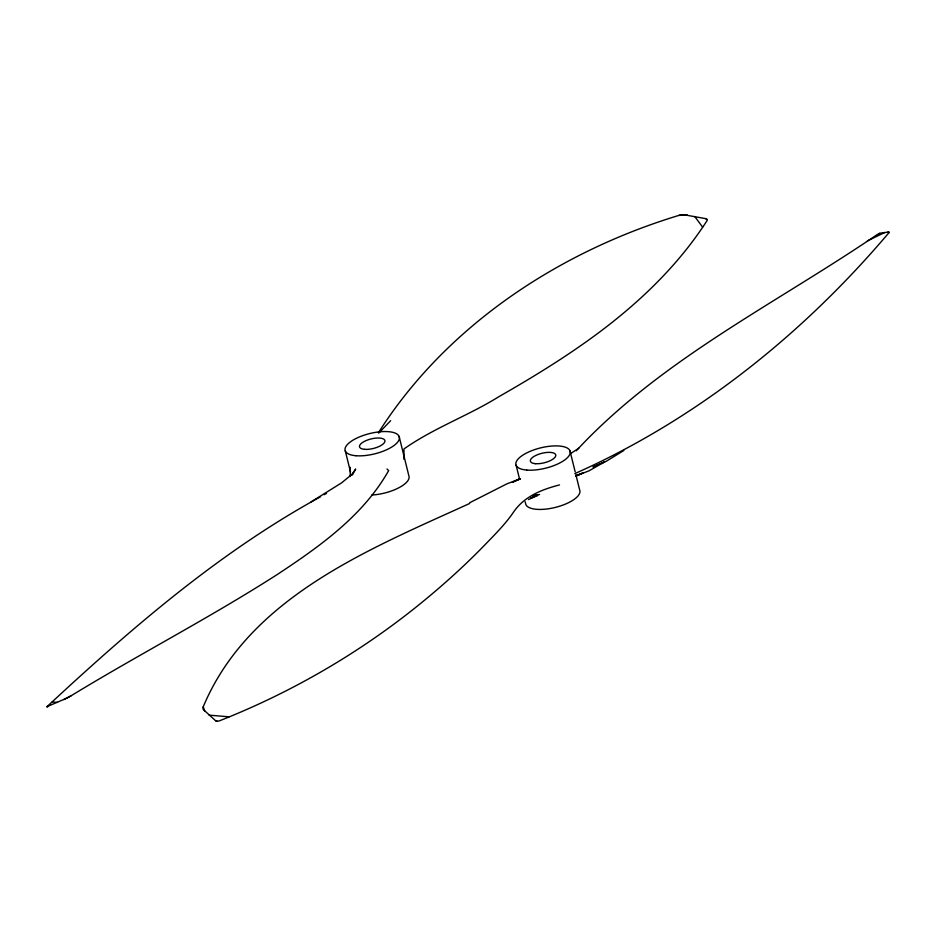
<?xml version="1.0" encoding="UTF-8"?>
<svg xmlns="http://www.w3.org/2000/svg" width="936" height="936" viewBox="0 0 936 936"><rect width="100%" height="100%" fill="white"/><g stroke="black" fill="none" stroke-linecap="round" stroke-linejoin="round"><path stroke-width="1.4" d="M403.942 459.295L403.966 448.941C433.508 428.115 468.105 415.806 498.806 396.724C527.354 380.402 555.504 363.344 582.438 344.46C630.724 310.67 675.242 270.188 707.265 220.299L705.849 218.673L683.725 214.695A10.448 5.827 3.2 0 0 678.939 215.385C558.897 251.772 446.425 325.705 378.425 432.689M559.506 484.918C541.523 489.575 523.598 496.63 513.01 512.905C505.206 524.101 495.589 533.812 486.123 543.582C465.157 565.332 442.658 585.597 419.176 604.609C358.827 653.387 290.932 692.722 218.708 721.118L215.608 720.743L203.299 709.523A10.448 5.827 3.2 0 1 203.264 706.703C249.151 597.156 369.053 549.362 469.65 503.474M352.544 474.201L355.633 469.275M355.528 469.193L351.585 475.312L353.387 473.148L341.734 482.765L311.185 501.836M576.213 450.801C660.851 359.518 775.441 303.907 877.196 234.573L879.898 233.298L889.095 231.941A10.448 1.556 -28.2 0 1 888.685 233.005C802.795 334.327 696.559 419.492 574.786 473.639M378.846 433.005L390.64 420.697M570.656 453.504L578.776 448.274M623.821 450.485L606.446 461.179L592.968 467.005L604.902 461.74L588.955 470.866L575.734 475.933M320.568 496.747C219.199 552.252 131.239 628.395 46.964 706.692L66.983 698.069A10.448 1.556 -28.2 0 0 71.335 695.623C139.207 654.241 209.933 617.631 276.904 574.739C319.422 546.694 363.121 515.876 388.662 470.574L387.013 469.018M324.125 494.734L326.512 493.401M63.835 699.59L71.335 695.623M867.309 240.961L884.801 232.456M469.825 502.667L506.879 483.865L519.995 478.822M575.734 476.295L583.573 472.668L575.675 475.816M520.17 478.717L512.366 482.262L520.1 479.01M528.477 499.555L533.649 497.203M534.725 496.337L530.747 497.952L537.194 495.94M47.011 707.008L47.97 706.668M878.939 233.626L879.898 233.298M538.06 494.77L532.619 495.869L539.557 494.489M678.939 215.385L687.328 215.034M209.114 715.151L229.121 716.824M52.147 701.965L57.494 702.421M705.849 218.673L707.019 219.188M215.608 720.743L216.766 721.258M694.734 216.497L702.608 227.12M888.065 231.894L888.685 233.005M203.264 706.703L204.785 711.418M569.977 450.836L575.184 471.861M575.874 474.657L579.688 490.078A27.904 10.448 -13.9 0 1 556.639 507.078A27.904 10.448 -13.9 0 1 525.845 504.492L525.154 501.684M516.134 465.25L519.597 479.267M399.134 436.492L408.845 475.734A27.904 10.448 -13.9 0 1 371.826 495.027M345.29 450.906L350.497 471.931M350.228 476.471L350.193 467.333M364.572 449.339A13.081 4.902 -13.9 0 0 384.871 441.628A13.081 4.902 -13.9 0 0 367.193 440.142A13.081 4.902 -13.9 0 0 364.572 449.339M355.914 455.727A27.904 10.448 -13.9 0 0 399.227 439.276A27.904 10.448 -13.9 0 0 361.495 436.106A27.904 10.448 -13.9 0 0 355.914 455.727M535.415 463.683A13.081 4.902 -13.9 0 0 555.715 455.972A13.081 4.902 -13.9 0 0 538.036 454.486A13.081 4.902 -13.9 0 0 535.415 463.683M526.757 470.071A27.904 10.448 -13.9 0 0 570.071 453.621A27.904 10.448 -13.9 0 0 532.338 450.45A27.904 10.448 -13.9 0 0 526.757 470.071"/></g></svg>
